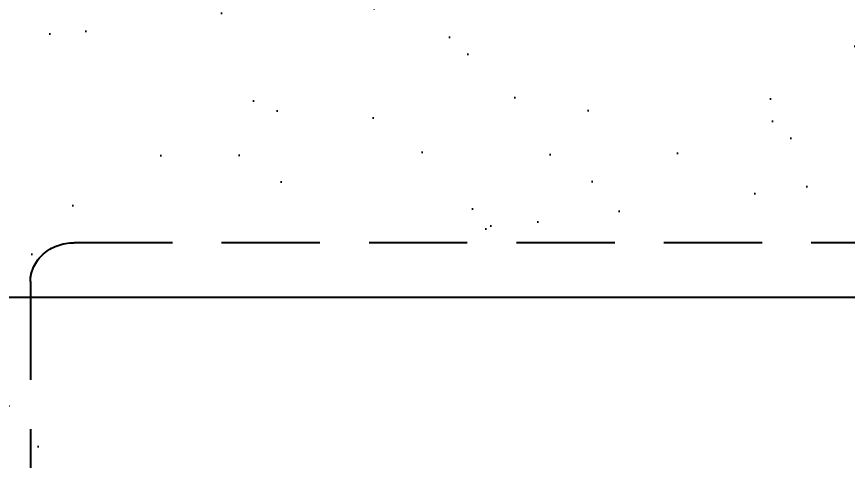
# Model space of a CAD drawing. Header units: millimetres. Extents: x 104198 to 1296755, y -81101 to 81453.
# Drawn here: x 633576 to 634210, y -25819 to -25480 of the extents above; entities that cross this region are included whole.
import ezdxf

# ---------------------------------------------------------------- set-up
doc = ezdxf.new("R2010")
doc.units = ezdxf.units.MM
doc.header["$PDMODE"] = 3
doc.linetypes.add('HIDDEN2', pattern=[0.1875, 0.125, -0.0625])
doc.layers.get('Defpoints').update_dxf_attribs({"color": 250})
doc.styles.add('CCD_DIM', font='ARCHS.SHX')
doc.dimstyles.get("Standard").update_dxf_attribs({"dimtxt": 0.18, "dimasz": 0.18, "dimexe": 0.18, "dimexo": 0.0625, "dimgap": 0.09, "dimtad": 0, "dimtih": 1, "dimtoh": 1, "dimdec": 4, "dimzin": 0, "dimdsep": 46, "dimtxsty": 'Standard', "dimcen": 0.09, "dimadec": 0, "dimazin": 0, "dimtfac": 1, "dimtdec": 4, "dimtofl": 0, "dimtmove": 0, "dimatfit": 3, "dimfxl": 1, "dimtolj": 1, "dimtzin": 0, "dimarcsym": 0})
doc.dimstyles.new('海龍1：20', dxfattribs={"dimscale": 20, "dimtxt": 2, "dimasz": 1, "dimexe": 2, "dimexo": 2, "dimgap": 0.6, "dimtad": 1, "dimdec": 0, "dimrnd": 5, "dimdsep": 46, "dimtxsty": 'CCD_DIM', "dimblk": 'WS-cj', "dimcen": 1, "dimclrd": 44, "dimclre": 44, "dimclrt": 2, "dimadec": 0, "dimazin": 2, "dimtfac": 1, "dimtdec": 4, "dimtix": 1, "dimtmove": 2, "dimatfit": 3, "dimldrblk": 'CCD_Leader_Arrow', "dimfxl": 5, "dimfxlon": 1, "dimtolj": 1, "dimarcsym": 0})

# ---------------------------------------------------------------- blocks, each defined once
blk = doc.blocks.new('ghfdhrhr')
at = {"color": 250, "linetype": 'HIDDEN2', "ltscale": 600}
for p, q in [((633619.47, -32154.82), (635352.65, -32154.82)), ((633619.47, -32154.82), (635352.65, -32154.82)), ((633619.47, -32154.82), (635352.65, -32154.82)), ((633619.47, -32154.82), (635352.65, -32154.82)), ((633619.47, -32154.82), (635352.65, -32154.82)), ((633619.47, -32154.82), (635352.65, -32154.82)), ((633619.47, -32154.82), (635352.65, -32154.82)), ((633619.47, -32154.82), (635352.65, -32154.82)), ((633619.47, -32154.82), (635352.65, -32154.82)), ((633619.47, -32154.82), (635352.65, -32154.82)), ((633619.47, -32154.82), (635352.65, -32154.82)), ((633619.47, -32154.82), (635352.65, -32154.82)), ((633586.06, -32184.52, 0), (633586.06, -32719.76, 0))]:
    blk.add_line(p, q, dxfattribs=at)
at = {"color": 250, "linetype": 'HIDDEN2', "ltscale": 600, "extrusion": (0, 0, -1)}
blk.add_ellipse((633619.47, -32184.52, 0), major_axis=(33.41, 0), ratio=0.888889, start_param=3.141593, end_param=4.712389, dxfattribs=at)
blk.add_ellipse((633619.47, -32184.52, 0), major_axis=(33.41, 0), ratio=0.888889, start_param=3.141593, end_param=4.712389, dxfattribs=at)
blk.add_ellipse((633619.47, -32184.52, 0), major_axis=(33.41, 0), ratio=0.888889, start_param=3.141593, end_param=4.712389, dxfattribs=at)
blk.add_ellipse((633619.47, -32184.52, 0), major_axis=(33.41, 0), ratio=0.888889, start_param=3.141593, end_param=4.712389, dxfattribs=at)
blk.add_ellipse((633619.47, -32184.52, 0), major_axis=(33.41, 0), ratio=0.888889, start_param=3.141593, end_param=4.712389, dxfattribs=at)
blk.add_ellipse((633619.47, -32184.52, 0), major_axis=(33.41, 0), ratio=0.888889, start_param=3.141593, end_param=4.712389, dxfattribs=at)
blk.add_ellipse((633619.47, -32184.52, 0), major_axis=(33.41, 0), ratio=0.888889, start_param=3.141593, end_param=4.712389, dxfattribs=at)
blk.add_ellipse((633619.47, -32184.52, 0), major_axis=(33.41, 0), ratio=0.888889, start_param=3.141593, end_param=4.712389, dxfattribs=at)
blk.add_ellipse((633619.47, -32184.52, 0), major_axis=(33.41, 0), ratio=0.888889, start_param=3.141593, end_param=4.712389, dxfattribs=at)
blk.add_ellipse((633619.47, -32184.52, 0), major_axis=(33.41, 0), ratio=0.888889, start_param=3.141593, end_param=4.712389, dxfattribs=at)
blk.add_ellipse((633619.47, -32184.52, 0), major_axis=(33.41, 0), ratio=0.888889, start_param=3.141593, end_param=4.712389, dxfattribs=at)
blk.add_ellipse((633619.47, -32184.52, 0), major_axis=(33.41, 0), ratio=0.888889, start_param=3.141593, end_param=4.712389, dxfattribs=at)
blk = doc.blocks.new('WS-cj')
blk.add_hatch(color=2).paths.add_polyline_path([(0.588, 0.818), (-0.818, -0.588), (-0.588, -0.818), (0.818, 0.588)])
at = {"color": 2, "linetype": 'ByBlock', "lineweight": 0}
for p, q in [((-1.1, 0), (0, 0)), ((0, 0), (1.1, 0))]:
    blk.add_line(p, q, dxfattribs=at)
at = {"color": 2}
blk.add_lwpolyline([(0.588, 0.818), (-0.818, -0.588), (-0.588, -0.818), (0.818, 0.588)], close=True, dxfattribs=at)
blk = doc.blocks.new('*D768')
at = {"color": 44, "lineweight": -2, "transparency": 16777216}
for p, q in [((633371.06, -25727.46), (633371.06, -25654.27)), ((635621.06, -25727.46), (635621.06, -25654.27)), ((633391.06, -25694.27), (635601.06, -25694.27))]:
    blk.add_line(p, q, dxfattribs=at)
at = {"layer": 'Defpoints', "color": 0, "transparency": 16777216}
for p in [(635621.06, -25694.27), (633371.06, -25767.46), (635621.06, -25767.46)]:
    blk.add_point(p, dxfattribs=at)
at = {"color": 44, "lineweight": -2, "transparency": 16777216, "xscale": 20, "yscale": 20, "zscale": 20, "rotation": 180}
blk.add_blockref('WS-cj', (633371.06, -25694.27), dxfattribs=at)
at = {"color": 44, "lineweight": -2, "transparency": 16777216, "xscale": 20, "yscale": 20, "zscale": 20}
blk.add_blockref('WS-cj', (635621.06, -25694.27), dxfattribs=at)
at = {"color": 2, "transparency": 16777216, "insert": (634505.89, -25562.27), "char_height": 40, "attachment_point": 5, "style": 'CCD_DIM'}
blk.add_mtext('\\A1;2250', dxfattribs=at)
blk = doc.blocks.new('CCD_Leader_Arrow')
at = {"color": 50, "linetype": 'ByBlock'}
blk.add_line((0, 0), (-1, 0), dxfattribs=at)
for points in [[(-0.859, 0.668), (-0.597, 0.852), (-0.24, 0), (0, 0)], [(-0.859, -0.668), (-0.597, -0.852), (-0.24, 0), (0, 0)]]:
    blk.add_solid(points, dxfattribs=at)
blk = doc.blocks.new('*D1031')
at = {"color": 44, "lineweight": -2, "transparency": 16777216}
for p, q in [((633486.06, -25053.46), (633582.85, -25053.46)), ((633542.85, -25073.46), (633542.85, -26533.46)), ((633618.93, -26553.46), (633502.85, -26553.46))]:
    blk.add_line(p, q, dxfattribs=at)
at = {"layer": 'Defpoints', "color": 0, "transparency": 16777216}
for p in [(633446.06, -25053.46), (633542.85, -26553.46), (633658.93, -26553.46)]:
    blk.add_point(p, dxfattribs=at)
at = {"color": 44, "lineweight": -2, "transparency": 16777216, "xscale": 20, "yscale": 20, "zscale": 20}
for p, rotation in [((633542.85, -25053.46), 90), ((633542.85, -26553.46), 270)]:
    blk.add_blockref('WS-cj', p, dxfattribs=dict(at, rotation=rotation))
at = {"color": 2, "transparency": 16777216, "insert": (633510.85, -25803.46), "char_height": 40, "attachment_point": 5, "rotation": 90, "style": 'CCD_DIM'}
blk.add_mtext('\\A1;1500', dxfattribs=at)

msp = doc.modelspace()

# ---------------------------------------------------------------- hatches: boundary and pattern name
h = msp.add_hatch()
h.set_pattern_fill('AR-SAND', color=8, scale=3, style=0)
h.set_pattern_definition([(37.5, (633156.06, -25553.46), (-4.8, 146.824), [0, -115.824, 0, -129.54, 0, -123.825]), (7.5, (633156.06, -25553.46), (134.857, 215.048), [0, -62.484, 0, -104.394, 0, -40.005]), (327.5, (633062.34, -25553.46), (237.2977, 0.431), [0, -38.1, 0, -137.16, 0, -179.07]), (317.5, (633062.34, -25553.46), (229.067, 66.879), [0, -19.05, 0, -89.916, 0, -102.87])])
h.paths.add_polyline_path([(635856.06, -24213.46), (633156.06, -24213.46), (633156.06, -25553.46), (635856.06, -25553.46)])
h.paths.add_polyline_path([(635063.56, -24760.28), (635063.56, -25346.64), (633988.56, -25346.64), (633988.56, -24760.28)], flags=16)
h = msp.add_hatch()
h.set_pattern_fill('AR-SAND', color=8, scale=3, style=0)
h.set_pattern_definition([(37.5, (632652.96, -30743), (-4.8, 146.824), [0, -115.824, 0, -129.54, 0, -123.825]), (7.5, (632652.96, -30743), (134.857, 215.0475), [0, -62.484, 0, -104.394, 0, -40.005]), (327.5, (632559.23, -30743), (237.2977, 0.4312), [0, -38.1, 0, -137.16, 0, -179.07]), (317.5, (632559.23, -30743), (229.067, 66.879), [0, -19.05, 0, -89.916, 0, -102.87])])
h.paths.add_polyline_path([(635856.06, -26147.85), (635406.06, -26147.85), (635406.06, -25644.48), (633601.38, -25644.48), (633601.38, -26150.99), (633156.06, -26150.99), (633156.06, -25553.46), (635856.06, -25554.27)])

# ---------------------------------------------------------------- block references
at = {"color": 2}
msp.add_blockref('ghfdhrhr', (0, 6502.26), dxfattribs=at)

# ---------------------------------------------------------------- dimensions: what is measured, and where the dimension line sits
dim = msp.add_linear_dim(base=(633542.85, -26553.46), p1=(633446.06, -25053.46), p2=(633658.93, -26553.46), angle=90, dimstyle='Standard', override={"dimscale": 20, "dimtxt": 2, "dimasz": 1, "dimexe": 2, "dimexo": 2, "dimgap": 0.6, "dimtad": 1, "dimtih": 0, "dimtoh": 0, "dimdec": 0, "dimrnd": 5, "dimzin": 8, "dimtxsty": 'CCD_DIM', "dimblk": 'WS-cj', "dimcen": 1, "dimclrd": 44, "dimclre": 44, "dimclrt": 2, "dimazin": 2, "dimtix": 1, "dimtofl": 1, "dimtmove": 2, "dimldrblk": 'CCD_Leader_Arrow', "dimfxl": 5, "dimfxlon": 1, "dimtzin": 8})
dim.commit()
dim.dimension.update_dxf_attribs({"geometry": '*D1031', "text_midpoint": (633510.85, -25803.46)})
dim = msp.add_linear_dim(base=(635621.06, -25694.27), p1=(633371.06, -25767.46), p2=(635621.06, -25767.46), dimstyle='海龍1：20', dxfattribs=at)
dim.commit()
dim.dimension.update_dxf_attribs({"geometry": '*D768', "text_midpoint": (634505.89, -25562.27), "dimtype": 160})

doc.saveas('drawing.dxf')
